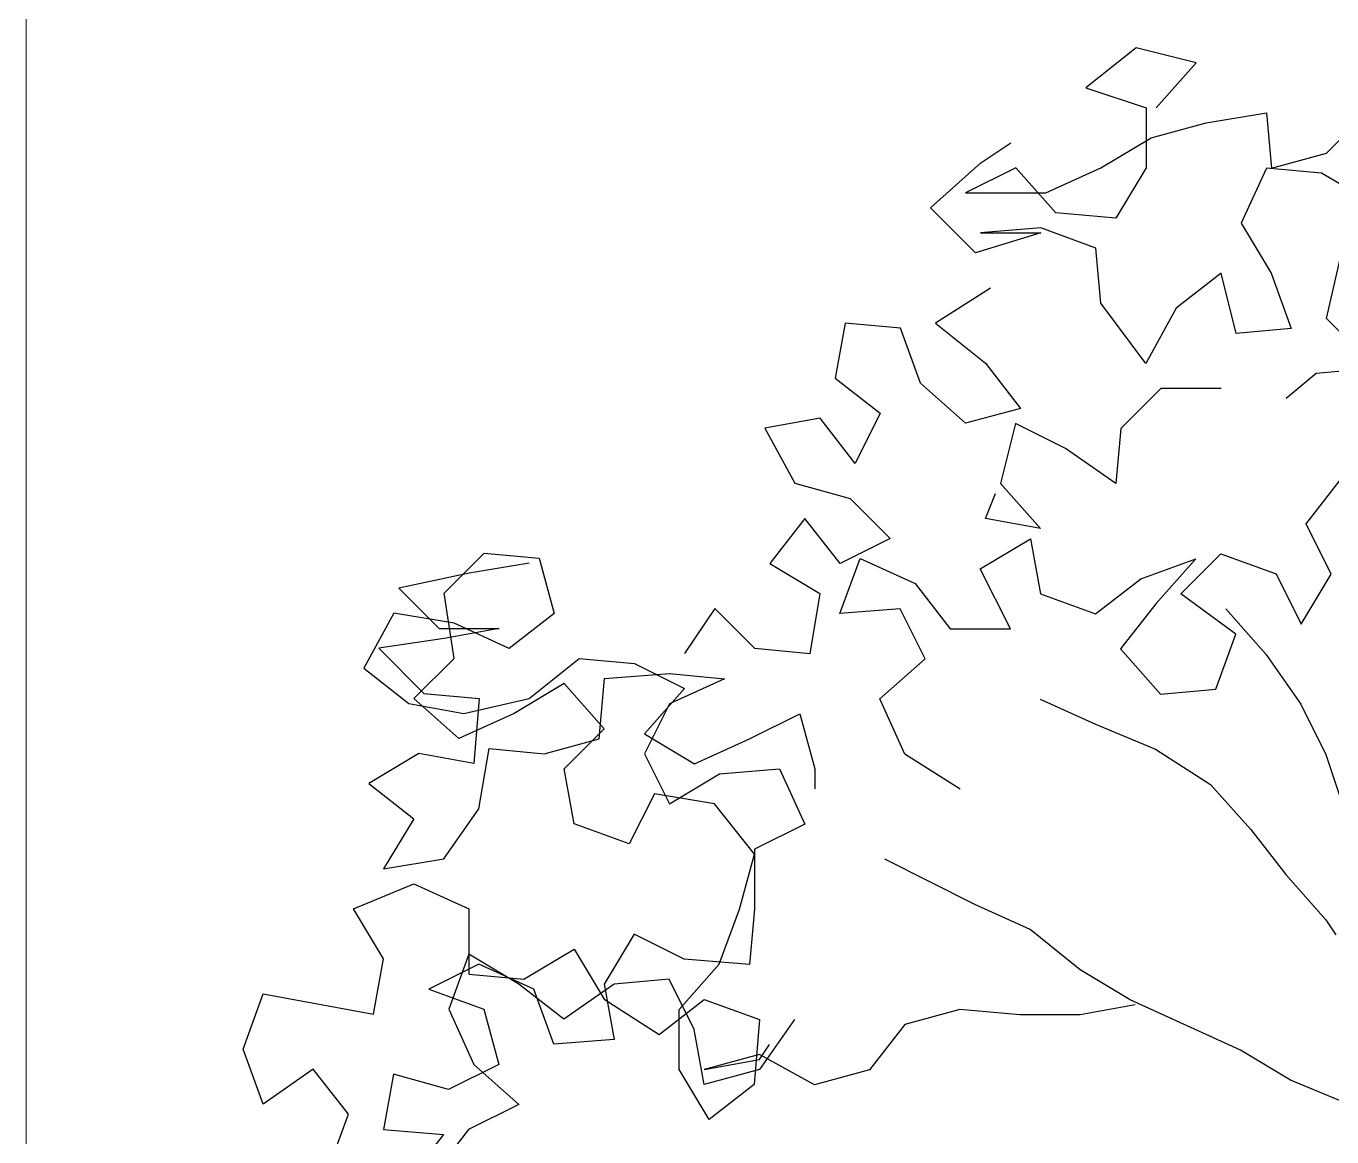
# Model space of a CAD drawing. Header units: millimetres. Extents: x 684983 to 685377, y 990360 to 990509.
# Drawn here: x 685183.9771 to 685184.3528, y 990436.4231 to 990436.7427 of the extents above; entities that cross this region are included whole.
import ezdxf

# ---------------------------------------------------------------- set-up
doc = ezdxf.new("R2010")
doc.units = ezdxf.units.MM
doc.layers.add('grid', color=8, linetype='Continuous', lineweight=9)
doc.layers.add('TEAK', color=7, linetype='Continuous')

# ---------------------------------------------------------------- blocks, each defined once
blk = doc.blocks.new('A$C25655A80')
at = {"color": 62}
for p, q in [((-0.52787, 1.97884), (-0.53749, 1.97116)), ((-0.51633, 1.97595), (-0.52787, 1.97884)), ((-0.52403, 1.9673), (-0.51633, 1.97595)), ((-0.53749, 1.97116), (-0.52595, 1.96731)), ((-0.52595, 1.96731), (-0.52596, 1.95577)), ((-0.51442, 1.96441), (-0.50288, 1.96632)), ((-0.50288, 1.96632), (-0.50193, 1.95575)), ((-0.49136, 1.95862), (-0.4827, 1.96727)), ((-0.525, 1.96154), (-0.51442, 1.96441)), ((-0.53462, 1.95578), (-0.525, 1.96154)), ((-0.55769, 1.95676), (-0.55192, 1.9606)), ((-0.56731, 1.94812), (-0.55769, 1.95676)), ((-0.50193, 1.95575), (-0.49136, 1.95862)), ((-0.55096, 1.95579), (-0.56058, 1.95099)), ((-0.54328, 1.94713), (-0.55096, 1.95579)), ((-0.5452, 1.95098), (-0.53462, 1.95578)), ((-0.52596, 1.95577), (-0.53174, 1.94616)), ((-0.50289, 1.95575), (-0.50771, 1.94518)), ((-0.49232, 1.95478), (-0.50289, 1.95575)), ((-0.48079, 1.94804), (-0.49232, 1.95478)), ((-0.56058, 1.95099), (-0.5452, 1.95098)), ((-0.55866, 1.93946), (-0.56731, 1.94812)), ((-0.53174, 1.94616), (-0.54328, 1.94713)), ((-0.54616, 1.94425), (-0.5577, 1.9433)), ((-0.53559, 1.9404), (-0.54616, 1.94425)), ((-0.50771, 1.94518), (-0.50195, 1.93556)), ((-0.54616, 1.94329), (-0.55866, 1.93946)), ((-0.5577, 1.9433), (-0.54616, 1.94329)), ((-0.53464, 1.92982), (-0.53559, 1.9404)), ((-0.49138, 1.9269), (-0.48849, 1.93939)), ((-0.51156, 1.93557), (-0.52022, 1.92885)), ((-0.50869, 1.92403), (-0.51156, 1.93557)), ((-0.50195, 1.93556), (-0.49812, 1.92498)), ((-0.55579, 1.93273), (-0.56637, 1.92601)), ((-0.526, 1.91828), (-0.53464, 1.92982)), ((-0.52022, 1.92885), (-0.526, 1.91828)), ((-0.48274, 1.91824), (-0.49138, 1.9269)), ((-0.58367, 1.92602), (-0.5856, 1.91545)), ((-0.5731, 1.92505), (-0.58367, 1.92602)), ((-0.56926, 1.91447), (-0.5731, 1.92505)), ((-0.56637, 1.92601), (-0.55676, 1.91831)), ((-0.49812, 1.92498), (-0.50869, 1.92403)), ((-0.55676, 1.91831), (-0.55004, 1.90965)), ((-0.49332, 1.91633), (-0.49909, 1.91153)), ((-0.48274, 1.91728), (-0.49332, 1.91633)), ((-0.5856, 1.91545), (-0.57696, 1.90871)), ((-0.56062, 1.90678), (-0.56926, 1.91447)), ((-0.52312, 1.91347), (-0.53082, 1.90579)), ((-0.51158, 1.91346), (-0.52312, 1.91347)), ((-0.57696, 1.90871), (-0.58177, 1.8991)), ((-0.55004, 1.90965), (-0.56062, 1.90678)), ((-0.58849, 1.90776), (-0.59907, 1.90585)), ((-0.58177, 1.8991), (-0.58849, 1.90776)), ((-0.551, 1.90677), (-0.5539, 1.89523)), ((-0.54139, 1.90195), (-0.551, 1.90677)), ((-0.59907, 1.90585), (-0.59331, 1.89527)), ((-0.53082, 1.90579), (-0.53179, 1.89521)), ((-0.53179, 1.89521), (-0.54139, 1.90195)), ((-0.49527, 1.88749), (-0.48853, 1.89613)), ((-0.59331, 1.89527), (-0.58274, 1.89238)), ((-0.5539, 1.89523), (-0.54622, 1.88657)), ((-0.58274, 1.89238), (-0.57506, 1.88468)), ((-0.55679, 1.88851), (-0.55486, 1.89331)), ((-0.59139, 1.88854), (-0.59813, 1.87989)), ((-0.58467, 1.87988), (-0.59139, 1.88854)), ((-0.54622, 1.88657), (-0.55679, 1.88851)), ((-0.49047, 1.87787), (-0.49527, 1.88749)), ((-0.57506, 1.88468), (-0.58467, 1.87988)), ((-0.55776, 1.87889), (-0.54814, 1.88465)), ((-0.54814, 1.88465), (-0.54623, 1.87408)), ((-0.66062, 1.87418), (-0.65292, 1.88187)), ((-0.65292, 1.88187), (-0.64235, 1.88089)), ((-0.51931, 1.87405), (-0.51161, 1.88174)), ((-0.51161, 1.88174), (-0.50104, 1.87788)), ((-0.64427, 1.87994), (-0.65581, 1.87802)), ((-0.64235, 1.88089), (-0.63948, 1.87032)), ((-0.59813, 1.87989), (-0.58852, 1.87412)), ((-0.58468, 1.87027), (-0.58083, 1.88084)), ((-0.58083, 1.88084), (-0.57026, 1.87602)), ((-0.552, 1.86735), (-0.55776, 1.87889)), ((-0.527, 1.87694), (-0.51642, 1.88078)), ((-0.51642, 1.88078), (-0.52412, 1.87213)), ((-0.65581, 1.87802), (-0.66927, 1.87515)), ((-0.57026, 1.87602), (-0.56354, 1.86736)), ((-0.53566, 1.87022), (-0.527, 1.87694)), ((-0.50104, 1.87788), (-0.49624, 1.86826)), ((-0.49624, 1.86826), (-0.49047, 1.87787)), ((-0.66927, 1.87515), (-0.66159, 1.86745)), ((-0.65871, 1.86168), (-0.66062, 1.87418)), ((-0.58852, 1.87412), (-0.59046, 1.86258)), ((-0.54623, 1.87408), (-0.53566, 1.87022)), ((-0.50874, 1.86635), (-0.51931, 1.87405)), ((-0.60871, 1.87125), (-0.61449, 1.8626)), ((-0.60103, 1.86355), (-0.60871, 1.87125)), ((-0.57315, 1.87122), (-0.58468, 1.87027)), ((-0.56835, 1.8616), (-0.57315, 1.87122)), ((-0.52412, 1.87213), (-0.53086, 1.86349)), ((-0.51066, 1.87116), (-0.50298, 1.8625)), ((-0.67024, 1.87035), (-0.67602, 1.85978)), ((-0.6587, 1.86841), (-0.67024, 1.87035)), ((-0.63948, 1.87032), (-0.64813, 1.8636)), ((-0.66159, 1.86745), (-0.65005, 1.86744)), ((-0.65005, 1.86744), (-0.66063, 1.86553)), ((-0.64813, 1.8636), (-0.6587, 1.86841)), ((-0.56354, 1.86736), (-0.552, 1.86735)), ((-0.5126, 1.85578), (-0.50874, 1.86635)), ((-0.66063, 1.86553), (-0.67313, 1.86362)), ((-0.67313, 1.86362), (-0.66448, 1.85496)), ((-0.59046, 1.86258), (-0.60103, 1.86355)), ((-0.53086, 1.86349), (-0.52317, 1.85483)), ((-0.66641, 1.854), (-0.65871, 1.86168)), ((-0.6443, 1.85398), (-0.63468, 1.86166)), ((-0.63468, 1.86166), (-0.6241, 1.86069)), ((-0.57701, 1.85392), (-0.56835, 1.8616)), ((-0.50298, 1.8625), (-0.49626, 1.85288)), ((-0.67602, 1.85978), (-0.66737, 1.85304)), ((-0.62987, 1.85781), (-0.61738, 1.85876)), ((-0.6241, 1.86069), (-0.6145, 1.85588)), ((-0.61738, 1.85876), (-0.6068, 1.85779)), ((-0.63757, 1.85686), (-0.64718, 1.8511)), ((-0.62988, 1.8482), (-0.63757, 1.85686)), ((-0.63085, 1.84628), (-0.62987, 1.85781)), ((-0.6068, 1.85779), (-0.61738, 1.85299)), ((-0.65776, 1.8463), (-0.66641, 1.854)), ((-0.66448, 1.85496), (-0.65391, 1.85399)), ((-0.6568, 1.85111), (-0.6443, 1.85398)), ((-0.65391, 1.85399), (-0.65488, 1.84149)), ((-0.6145, 1.85588), (-0.62219, 1.84723)), ((-0.57221, 1.84334), (-0.57701, 1.85392)), ((-0.54625, 1.85389), (-0.53568, 1.84907)), ((-0.52317, 1.85483), (-0.5126, 1.85578)), ((-0.66737, 1.85304), (-0.6568, 1.85111)), ((-0.64718, 1.8511), (-0.65776, 1.8463)), ((-0.61738, 1.85299), (-0.6222, 1.84339)), ((-0.60201, 1.84625), (-0.59239, 1.85105)), ((-0.59239, 1.85105), (-0.58952, 1.84047)), ((-0.49626, 1.85288), (-0.49146, 1.84327)), ((-0.53568, 1.84907), (-0.52414, 1.84426)), ((-0.64142, 1.8434), (-0.63085, 1.84628)), ((-0.63758, 1.84052), (-0.62988, 1.8482)), ((-0.62219, 1.84723), (-0.61259, 1.84145)), ((-0.61259, 1.84145), (-0.60201, 1.84625)), ((-0.66546, 1.84343), (-0.67507, 1.83767)), ((-0.65488, 1.84149), (-0.66546, 1.84343)), ((-0.65393, 1.83284), (-0.652, 1.84437)), ((-0.652, 1.84437), (-0.64142, 1.8434)), ((-0.52414, 1.84426), (-0.51358, 1.83752)), ((-0.6222, 1.84339), (-0.6174, 1.83377)), ((-0.56164, 1.8366), (-0.57221, 1.84334)), ((-0.49146, 1.84327), (-0.48763, 1.83173)), ((-0.63567, 1.82994), (-0.63758, 1.84052)), ((-0.6174, 1.83377), (-0.60778, 1.83953)), ((-0.60778, 1.83953), (-0.59625, 1.84048)), ((-0.59625, 1.84048), (-0.59145, 1.8299)), ((-0.58952, 1.84047), (-0.58952, 1.83663)), ((-0.67507, 1.83767), (-0.66643, 1.83093)), ((-0.51358, 1.83752), (-0.50589, 1.82886)), ((-0.62028, 1.83569), (-0.6251, 1.82608)), ((-0.60875, 1.83376), (-0.62028, 1.83569)), ((-0.60107, 1.82414), (-0.60875, 1.83376)), ((-0.66643, 1.83093), (-0.67221, 1.82132)), ((-0.66067, 1.82323), (-0.65393, 1.83284)), ((-0.6251, 1.82608), (-0.63567, 1.82994)), ((-0.59145, 1.8299), (-0.60107, 1.8251)), ((-0.50589, 1.82886), (-0.49917, 1.8202)), ((-0.60396, 1.81357), (-0.60107, 1.82414)), ((-0.60107, 1.8251), (-0.60108, 1.81357)), ((-0.67221, 1.82132), (-0.66067, 1.82323)), ((-0.55878, 1.81449), (-0.57607, 1.82316)), ((-0.67798, 1.81364), (-0.66644, 1.81843)), ((-0.66644, 1.81843), (-0.65587, 1.81362)), ((-0.49917, 1.8202), (-0.49149, 1.81154)), ((-0.67222, 1.80402), (-0.67798, 1.81364)), ((-0.65587, 1.81362), (-0.65588, 1.80112)), ((-0.60782, 1.803), (-0.60396, 1.81357)), ((-0.60108, 1.81357), (-0.60205, 1.80299)), ((-0.54821, 1.80967), (-0.55878, 1.81449)), ((-0.49149, 1.81154), (-0.48957, 1.80866)), ((-0.62415, 1.80878), (-0.62993, 1.79917)), ((-0.61454, 1.80397), (-0.62415, 1.80878)), ((-0.5386, 1.80197), (-0.54821, 1.80967)), ((-0.64531, 1.80015), (-0.63569, 1.80591)), ((-0.63569, 1.80591), (-0.62993, 1.79629)), ((-0.67415, 1.79345), (-0.67222, 1.80402)), ((-0.65588, 1.80496), (-0.65973, 1.79439)), ((-0.64627, 1.79919), (-0.65588, 1.80496)), ((-0.60205, 1.80299), (-0.61454, 1.80397)), ((-0.65396, 1.80304), (-0.66357, 1.79824)), ((-0.65588, 1.80112), (-0.64531, 1.80015)), ((-0.64339, 1.79822), (-0.65396, 1.80304)), ((-0.61551, 1.79435), (-0.60782, 1.803)), ((-0.52899, 1.7962), (-0.5386, 1.80197)), ((-0.63763, 1.79245), (-0.64627, 1.79919)), ((-0.62801, 1.79917), (-0.63763, 1.79245)), ((-0.62993, 1.79917), (-0.62802, 1.7886)), ((-0.61743, 1.80012), (-0.62801, 1.79917)), ((-0.61263, 1.79051), (-0.61743, 1.80012)), ((-0.69915, 1.78674), (-0.6953, 1.79731)), ((-0.6953, 1.79731), (-0.67415, 1.79345)), ((-0.66357, 1.79824), (-0.653, 1.79439)), ((-0.63955, 1.78765), (-0.64339, 1.79822)), ((-0.62993, 1.79629), (-0.61936, 1.78955)), ((-0.61936, 1.78955), (-0.61071, 1.79627)), ((-0.61071, 1.79627), (-0.60013, 1.79242)), ((-0.50785, 1.78656), (-0.52899, 1.7962)), ((-0.65973, 1.79439), (-0.65494, 1.78381)), ((-0.653, 1.79439), (-0.65013, 1.78381)), ((-0.61552, 1.78282), (-0.61551, 1.79435)), ((-0.56168, 1.7943), (-0.57226, 1.79143)), ((-0.55015, 1.79333), (-0.56168, 1.7943)), ((-0.53861, 1.79332), (-0.55015, 1.79333)), ((-0.52803, 1.79523), (-0.53861, 1.79332)), ((-0.60013, 1.79242), (-0.60111, 1.77992)), ((-0.59341, 1.79241), (-0.60014, 1.7828)), ((-0.57226, 1.79143), (-0.57899, 1.78278)), ((-0.62802, 1.7886), (-0.63955, 1.78765)), ((-0.61072, 1.77993), (-0.61263, 1.79051)), ((-0.69532, 1.77616), (-0.69915, 1.78674)), ((-0.60014, 1.78473), (-0.59822, 1.78761)), ((-0.49825, 1.78079), (-0.50785, 1.78656)), ((-0.65013, 1.78381), (-0.65975, 1.77901)), ((-0.65494, 1.78381), (-0.64629, 1.77612)), ((-0.60014, 1.78569), (-0.61072, 1.78281)), ((-0.61072, 1.78281), (-0.60014, 1.78473)), ((-0.58957, 1.77991), (-0.60014, 1.78569)), ((-0.6857, 1.78288), (-0.69532, 1.77616)), ((-0.67898, 1.77422), (-0.6857, 1.78288)), ((-0.67032, 1.78191), (-0.67225, 1.77133)), ((-0.65975, 1.77901), (-0.67032, 1.78191)), ((-0.60976, 1.7732), (-0.61552, 1.78282)), ((-0.60014, 1.7828), (-0.61072, 1.77993)), ((-0.57899, 1.78278), (-0.58957, 1.77991)), ((-0.60111, 1.77992), (-0.60976, 1.7732)), ((-0.48672, 1.77597), (-0.49825, 1.78079)), ((-0.64629, 1.77612), (-0.65591, 1.77132)), ((-0.68283, 1.76365), (-0.67898, 1.77422)), ((-0.67225, 1.77133), (-0.66072, 1.77036)), ((-0.65591, 1.77132), (-0.66265, 1.76267)), ((-0.66072, 1.77036), (-0.66745, 1.76172))]:
    blk.add_line(p, q, dxfattribs=at)
blk = doc.blocks.new('TR')
blk.add_blockref('A$C25655A80', (0.01921, 0.01485, 1.34531))

msp = doc.modelspace()

# ---------------------------------------------------------------- linework, layer by layer
at = {"layer": 'grid'}
msp.add_line((685183.9771, 990509.15479), (685183.9771, 990370.8996), dxfattribs=at)

# ---------------------------------------------------------------- block references
at = {"layer": 'TEAK', "xscale": 1.5, "yscale": 1.5, "zscale": 1.5}
msp.add_blockref('TR', (685185.05947, 990433.746, 98.578), dxfattribs=at)

doc.saveas('drawing.dxf')
